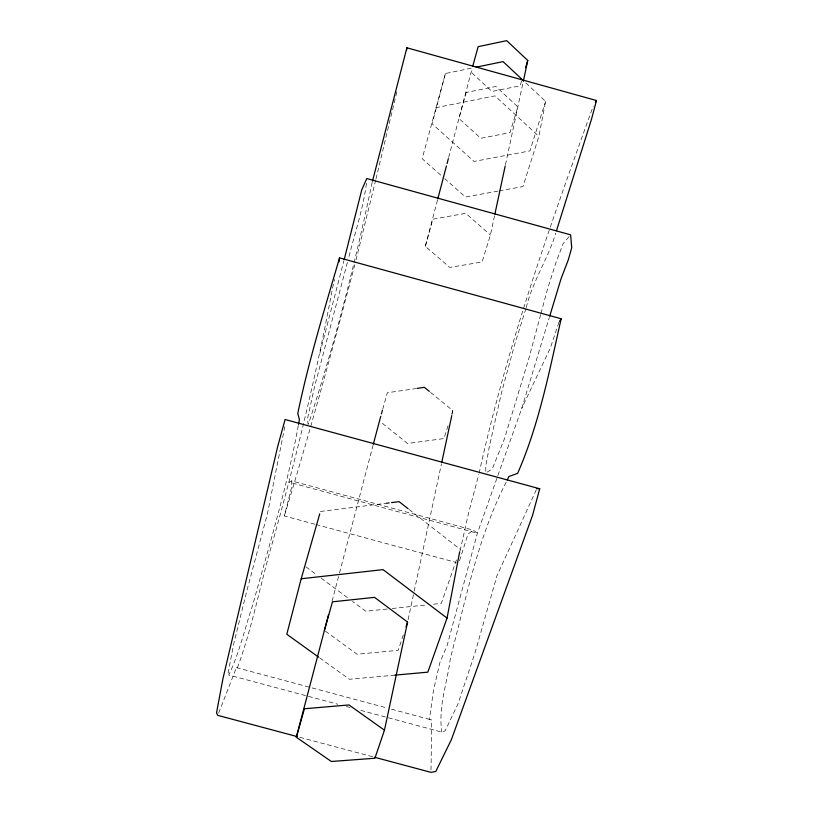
<?xml version="1.0" encoding="UTF-8"?>
<svg xmlns="http://www.w3.org/2000/svg" width="813" height="813" viewBox="0 0 813 813"><rect width="100%" height="100%" fill="white"/><g stroke="black" fill="none" stroke-linecap="round" stroke-linejoin="round"><path stroke-width="0.61" stroke-dasharray="4.07 3.05" d="M431.012 769.901L431.754 719.983L429.457 719.363L433.471 690.491L439.853 662.656L447.16 645.41L477.363 533.257L521.804 408.238L549.334 317.416M366.429 183.362C363.157 208.555 354.935 232.965 348.726 257.579M298.269 425.616C287.365 486.418 269.113 545.584 252.711 605.065C244.764 628.337 239.469 652.798 228.768 675.014L337.781 704.221M499.212 190.892L522.952 186.573L538.897 136.391L545.584 101.361L525.239 82.357M218.677 713.031L236.431 667.625L237.396 667.88C252.63 626.732 260.353 583.5 272.762 541.519C296.176 457.831 316.796 373.279 332.578 287.802L334.621 279.53M284.845 426.54L267.416 513.836L246.817 590.909L233.798 643.53L228.179 672.727L228.768 675.014M408.116 619.597L413.939 592.392M414.203 591.153L441.459 463.796M452.038 414.335L452.841 410.626L430.28 392.151M437.475 200.069L425.311 246.349L449.813 267.426L482.079 261.979L490.412 235.038L494.639 215.313M505.452 164.775L523.074 82.438M460.087 550.838L468.776 512.129L478.816 474.446M396.835 91.899L375.992 178.799M375.697 180.019L356.104 259.703M479.121 473.227C506.57 347.73 549.578 226.624 593.256 106.046M314.824 524.202L284.326 515.96L291.806 486.398L291.572 480.89L473.247 530.147L477.373 533.226L289.123 482.2L291.572 480.89M372.171 182.447C355.078 263.798 334.539 344.682 308.544 423.685M354.844 264.621C332.7 348.757 309.733 432.76 284.326 515.96M319.916 353.096L343.828 260.973M332.111 601.061L339.194 574.11M339.519 572.88L372.994 445.483M448.674 157.448L472.099 68.516M471.174 68.211L445.433 73.526L422.15 158.698L443.817 177.864M445.433 73.526L432.089 123.769L474.06 161.431L529.944 150.893L545.584 101.361M540.645 314.651L528.46 359.946L504.436 438.827L492.292 468.837L486.713 472.455M540.97 313.432L547.556 288.94L555.696 263.371L563.074 243.717L569.1 236.603M347.405 262.406L314.468 387.039L307.558 418.563L308.127 424.732M425.311 246.349L432.882 219.175L465.717 213.311L490.412 235.038M382.72 409.224L387.334 392.76L415.748 388.604M521.59 80.975L520.137 85.792L492.007 91.463L471.083 72.154M525.879 308.696L514.314 345.688L501.448 392.882L489.426 446.235L485.757 466.144L485.788 473.064M526.255 307.507C532.566 281.237 548.104 258.727 555.736 233.107M448.024 425.758L443.949 438.553L407.598 443.492L381.378 422.536M451.723 414.122L452.841 410.626M459.528 560.726L468.024 534.151L473.247 530.147M403.289 635.014L398.207 650.319L357.07 654.252L324.387 630.461M558.938 322.202L550.513 347.568L521.794 408.268M456.459 559.893L441.296 603.398L432.486 604.313M536.316 489.751L496.906 575.919L475.158 652.402L458.065 703.733L445.118 730.857L441.896 732.117L358.604 709.8M506.194 482.17C477.841 537.19 466.022 598.795 450.372 658.245C447.414 682.615 437.882 707.544 441.896 732.117M435.656 107.763L494.954 95.873L538.897 136.391M497.963 191.116L465.483 197.031L444.762 178.697M320.403 511.468L386.612 503.217M387.171 609.018L365.769 611.234L352.588 601.457M392.201 608.49L427.445 604.831M394.935 675.136L349.387 679.272L319.631 657.869M236.431 667.625L386.642 707.889M391.47 709.19L431.754 719.983M346.358 706.517L350.027 707.503M299.865 737.3L373.391 756.954M316.044 524.537L456.306 562.484M305.973 566.874L317.121 575.147M321.176 578.155L348.543 598.459M409.112 509.477L460.148 549.314M466.134 92.479L458.918 118.474L480.778 138.281L510.015 132.641L517.851 106.838L495.828 86.473L466.134 92.479"/><path stroke-width="1.22" d="M339.021 261.806L339.549 257.884L561.153 318.757C549.425 370.931 539.171 424.152 517.627 473.369L508.918 476.52L507.282 479.914M406.51 50.254L406.896 47.784L596.478 100.517L591.579 118.962L556.488 230.699M298.503 424.396L299.428 419.528L297.761 413.532C308.666 360.891 324.478 309.428 339.549 257.884M394.935 675.136L427.821 672.158L447.038 618.093L459.68 551.763M328.574 614.537L296.328 737.249L331.358 761.496L374.905 758.244L384.447 730.186L407.587 622.067L374.529 597.352L332.466 601.833L324.387 630.461M441.723 462.567L451.774 415.575M494.893 214.083L505.188 166.004M523.328 81.219L527.769 60.477L506.712 40.65L478.156 46.666L472.77 66.087M372.476 181.218L406.896 47.784M344.153 259.743L361.765 189.856L366.785 178.565L570.614 234.825L571.712 247.762L568.277 259.906L561.072 278.666L549.7 316.206M319.722 513.877L301.196 578.765L286.796 634.252L318.605 657.128M373.319 444.254L380.748 416.276M437.79 198.86L446.439 165.974M447.079 163.535L448.359 158.667M297.416 736.649L217.762 715.359L216.522 712.899L222.955 678.581L277.782 446.174L285.078 419.498L539.72 488.765L532.545 515.371L451.337 739.749L435.768 771.496L430.992 772.35L374.62 757.279M381.409 413.929L382.395 410.402M296.328 737.249L304.408 708.763L348.99 704.942L384.447 730.186M525.584 67.713L527.769 60.477M406.022 626.782L407.587 622.067M595.401 102.357L596.478 100.517M559.496 321.338L561.153 318.757M476.083 67.194L503.054 61.615L523.389 80.629M416.988 388.421L424.396 387.334L429.305 391.348M386.612 503.217L389.102 502.912M391.602 502.597L399.102 501.662L408.106 508.694M301.196 578.765L383.045 569.628L447.038 618.093M536.834 488.603L539.72 488.765"/></g></svg>
